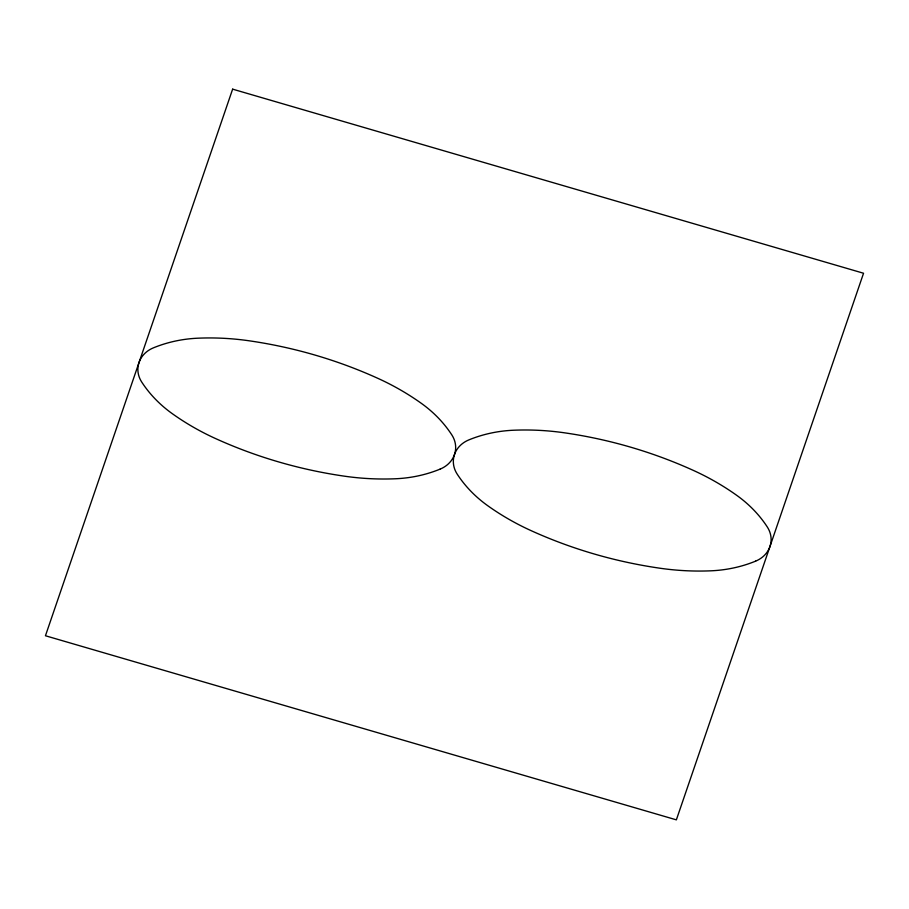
<?xml version="1.0" encoding="UTF-8"?>
<svg xmlns="http://www.w3.org/2000/svg" width="909" height="909" viewBox="0 0 909 909"><rect width="100%" height="100%" fill="white"/><g stroke="black" fill="none" stroke-linecap="round" stroke-linejoin="round"><path stroke-width="1.36" d="M232.636 89.15L45.45 635.755L676.364 819.85L863.55 273.245L232.636 89.15M755.606 561.148A28.338 24.713 7.7 0 0 767.298 526.981A122.272 106.626 7.7 0 0 736.688 495.314A241.533 210.638 7.7 0 0 693.34 470.396A421.128 367.247 7.7 0 0 564.614 432.832A241.533 210.638 7.7 0 0 513.63 430.23A122.272 106.626 7.7 0 0 468.851 439.899A28.338 24.713 7.7 0 0 457.159 474.066A122.272 106.626 7.7 0 0 487.769 505.734A241.533 210.638 7.7 0 0 531.117 530.651A421.128 367.247 7.7 0 0 659.843 568.205A241.533 210.638 7.7 0 0 710.838 570.818A122.272 106.626 7.7 0 0 755.606 561.148M440.149 469.101A28.338 24.713 7.7 0 0 451.841 434.934A122.272 106.626 7.7 0 0 421.231 403.266A241.533 210.638 7.7 0 0 377.883 378.349A421.128 367.247 7.7 0 0 249.157 340.795A241.533 210.638 7.7 0 0 198.162 338.182A122.272 106.626 7.7 0 0 153.394 347.852A28.338 24.713 7.7 0 0 141.702 382.019A122.272 106.626 7.7 0 0 172.312 413.686A241.533 210.638 7.7 0 0 215.66 438.604A421.128 367.247 7.7 0 0 344.386 476.168A241.533 210.638 7.7 0 0 395.37 478.77A122.272 106.626 7.7 0 0 440.149 469.101"/></g></svg>
